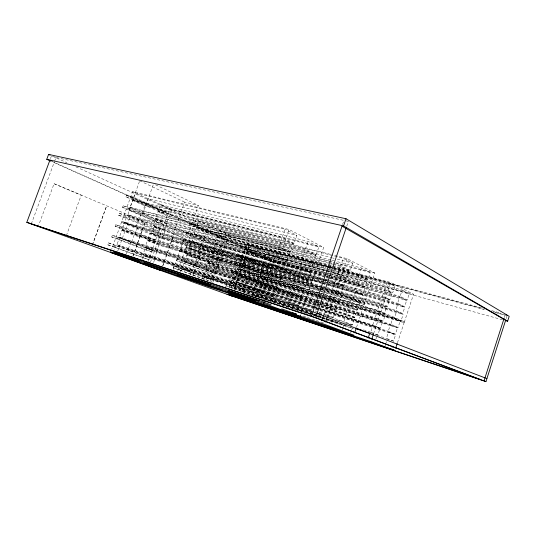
<?xml version="1.0" encoding="UTF-8"?>
<svg xmlns="http://www.w3.org/2000/svg" width="536" height="536" viewBox="0 0 536 536"><rect width="100%" height="100%" fill="white"/><g stroke="black" fill="none" stroke-linecap="round" stroke-linejoin="round"><path stroke-width="0.4" stroke-dasharray="2.68 2.01" d="M504.369 317.52L505.133 315.148M506.178 318.625L506.942 316.233M390.349 324.883L397.498 327.898L395.414 334.189L388.225 331.275L390.349 324.883L320.012 302.907M399.668 296.971L406.65 300.415L404.58 306.672L397.558 303.322L399.668 296.971L328.849 276.991M392.868 317.942L400.164 321.144L398.081 327.429L390.744 324.327L392.868 317.942L319.577 295.604M402.181 290.043L409.31 293.695L407.233 299.939L400.07 296.395L402.181 290.043L127.836 214.715L130.302 207.894L279.182 247.264L289.742 252.295L286.961 260.362L139.045 219.432L141.464 212.712L289.742 252.295M393.484 341.13L386.402 338.377L388.526 331.978L395.575 334.826L393.484 341.13L385.565 338.531M397.859 304.026L404.74 307.302L402.663 313.567L395.742 310.391L397.859 304.026L213.837 250.821L211.727 256.824L220.584 260.456L222.661 254.54L321.52 283.31M385.076 345.874L385.786 343.737M386.027 343.027L386.496 341.606M396.553 311.476L403.146 314.491L401.069 320.776L394.436 317.848L396.553 311.476L324.682 290.11M391.87 348.393L393.176 344.447M397.478 342.718L404.392 321.828L380.989 311.483L323.436 294.103M319.335 296.776L404.137 322.732L413.564 294.264L390.717 282.472L332.742 266.814M379.662 303.825L386.644 307.021L384.48 313.526L377.458 310.431L379.662 303.825L186.32 246.788L177.731 270.975M374.992 318.33L382.59 321.54L380.413 328.059L372.781 324.963L374.992 318.33L320.695 301.466M324.662 296.066L385.397 314.505L383.227 321.01L375.24 317.627L377.451 311.007L323.047 294.552M384.707 289.38L392.124 293.045L389.967 299.53L382.51 295.973L384.707 289.38L325.989 273.018M387.153 282.097L394.911 286.077L392.761 292.549L384.955 288.683L387.153 282.097L332.354 267.263M372.909 325.573L379.99 328.434L377.813 334.973L370.691 332.213L372.909 325.573L320.273 308.803M382.644 296.575L389.558 299.865L387.387 306.371L380.439 303.175L382.644 296.575L329.62 281.38M373.579 333.687L380.989 311.483M380.714 312.434L390.717 282.472M375.857 339.255L376.587 337.07M321.218 306.672L354.711 317.258L357.05 310.31L348.393 306.652L207.734 263.444L205.616 269.461L215.171 273.152L315.637 304.91M331.221 277.34L364.976 286.847L367.301 279.939L358.859 275.752L333.874 268.958M337.399 320.012L352.534 324.93L354.872 317.962L346.336 314.505L320.803 306.438M326.692 283.98L362.818 294.458L365.143 287.537L356.815 283.557L331.067 276.335M357.673 309.781L360.011 302.84L351.18 298.947L348.795 306.016L357.673 309.781L323.295 299.215M333.278 269.936L367.93 279.403L370.249 272.502L361.639 268.067L335.777 261.253M350.678 332.95L351.462 330.618M351.717 329.848L352.239 328.293M352.956 298.86L355.335 291.805L363.314 295.47L360.983 302.411L352.956 298.86L325.674 290.74M356.554 327.262L374.791 273.045L347.04 258.654L331.69 254.694M331.06 322.471L331.797 320.287M326.484 289.333L340.876 293.594L343.321 286.371L334.806 282.465L329.995 281.085M319.021 312.756L333.338 317.386L335.791 310.13L321.573 304.877M329.68 281.5L344.119 285.634L346.564 278.425L338.136 274.392L332.508 272.837M336.34 309.741L338.786 302.505L329.519 298.586L327.02 305.949L336.34 309.741L319.617 304.481M333.238 264.469L340.481 266.412L349.526 270.894L347.094 278.09L338.002 273.728L330.766 271.739M325.091 288.321L332.293 290.445L341.988 294.72L339.543 301.935L329.794 297.802L318.619 294.405M328.541 264.523L350.269 270.365L352.695 263.196L343.234 258.319L198.802 221.013L196.605 227.197L207.037 231.847L327.737 264.308M354.711 317.258L346.008 313.728L348.393 306.652M364.976 286.847L356.487 282.78L358.859 275.752M367.93 279.403L359.267 275.095L361.639 268.067M352.534 324.93L343.951 321.593L346.336 314.505M362.818 294.458L354.443 290.599L356.815 283.557M342.45 329.895L343.248 327.53M343.516 326.746L344.045 325.164M346.765 226.118L348.373 221.375L345.11 220.665M334.806 282.465L332.313 289.809L340.876 293.594M329.794 297.802L332.293 290.445M338.002 273.728L340.481 266.412M350.269 270.365L340.755 265.628L343.234 258.319M333.338 317.386L324.649 314.009L327.148 306.625M344.119 285.634L335.643 281.728L338.136 274.392M327.355 316.615L336.065 290.894L364.52 303.517L319.825 290.157M347.04 258.654L335.757 291.953L364.232 304.515L325.131 292.783M301.286 296.763L303.932 289.018L293.199 284.502L147.454 240.57L145.089 247.17L156.579 251.592L301.286 296.763L290.485 292.395L145.089 247.17M315.55 255.216L312.917 262.901L302.384 257.883L155.487 218.313L157.845 211.754L305.078 250.044L315.55 255.216L169.088 216.745L157.845 211.754M298.786 305.292L301.44 297.534L290.854 293.266L145.377 247.893L143.005 254.5L154.321 258.721L298.786 305.292L288.14 301.178L143.005 254.5M307.262 280.69L304.615 288.422L293.601 283.772L147.675 239.927L150.04 233.334L296.308 275.886L307.262 280.69L161.738 238.098L150.04 233.334M310.445 271.363L313.078 263.658L302.753 258.747L300.06 266.6L310.445 271.363L164.539 230.279L153.423 225.602L155.782 219.036L331.938 266.6M316.233 254.607L318.86 246.929L308.18 241.448L160.425 204.531L158.073 211.09L305.487 249.28L316.233 254.607L169.611 216.222L125.853 196.812L126.429 195.225L132.546 196.752L166.234 211.874L165.684 213.395L159.594 211.814L160.137 210.3L166.234 211.874M297.688 311.101L299.282 306.431L289.132 302.525L287.772 306.485M308.307 280.201L310.947 272.469L301.044 267.946L154.247 226.728L151.889 233.307L162.529 237.656L308.307 280.201L298.351 275.812L301.044 267.946M301.594 311.912L323.677 247.404L289.072 229.522L132.586 191.66L111.689 249.233M342.564 224.564L344.179 219.827M290.485 292.395L293.199 284.502M302.384 257.883L305.078 250.044M293.601 283.772L296.308 275.886M305.487 249.28L308.18 241.448M288.14 301.178L290.854 293.266M261.032 297.775L262.854 292.502L116.232 245.434L114.577 250.017M275.424 256.322L272.583 264.556L283.31 269.28L286.097 261.2L275.424 256.322L127.139 215.432L124.667 222.259L135.97 226.875L322.089 280.449M278.191 287.37L266.513 282.646L269.367 274.385L121.846 230.413L119.367 237.26L131.628 241.977L278.191 287.37L280.978 279.276L269.367 274.385M281.896 278.666L269.682 273.507L272.536 265.26L124.593 222.842L122.114 229.683L134.965 234.775L281.896 278.666L284.683 270.593L137.384 228.055L124.593 222.842M290.445 251.967L279.055 246.533L281.896 238.332L132.72 200.484L130.255 207.298L142.295 212.504L290.445 251.967L293.212 243.927L281.896 238.332M294.117 243.364L282.211 237.455L285.038 229.267L135.454 192.96L132.988 199.761L145.604 205.375L294.117 243.364L296.877 235.351L285.038 229.267M274.66 295.885L263.766 291.678L266.627 283.397L119.407 237.87L116.928 244.731L128.339 248.985L274.66 295.885L277.46 287.765L266.627 283.397M279.182 247.264L276.341 255.484L286.961 260.362M264.898 299.343L289.072 229.522M272.013 301.882L273.802 296.71L262.854 292.502M162.75 265.923L173.791 234.031M231.921 270.613L256 280.268L255.558 281.541L231.458 271.94L231.921 270.613L237.729 272.395L261.736 282.043L261.287 283.323L237.26 273.728L231.458 271.94M263.779 257.937L240.081 247.391L240.543 246.064L246.393 247.679L269.997 258.285L269.554 259.565L263.779 257.937L264.221 256.67L52.086 161.704M252.918 290.077L253.387 288.71L229.194 279.397L228.698 280.817L252.918 290.077L258.633 291.912L259.109 290.539L229.194 279.397M256.074 282.928L264.127 286.124L262.245 291.557L254.165 288.435L256.074 282.928L315.215 301.406M264.469 258.834L272.389 262.352L270.519 267.765L262.566 264.322L264.469 258.834L323.215 275.404M316.548 301.942L264.596 285.701L256.329 282.418L258.238 276.911L266.472 280.268L318.511 296.18M325.158 276.723L272.858 261.93L264.73 258.312L266.633 252.825L274.727 256.523L327.107 270.988M315.094 315.443L252.496 294.565L254.412 289.045L262.345 292.1L395.575 334.826M319.262 288.75L268.737 273.715L260.911 270.419L262.814 264.925L270.613 268.295L322.819 283.477M261.601 271.357L269.065 274.492L267.189 279.926L259.692 276.857L261.601 271.357L323.885 289.875M257.99 297.534L272.61 255.417L246.594 243.538L231.123 287.738M260.456 297.547L262.345 292.1M264.596 285.701L266.472 280.268M268.737 273.715L270.613 268.295M272.858 261.93L274.727 256.523M148.117 261.541L159.748 228.128M237.334 256.235L237.823 254.828L243.659 256.496L267.384 266.754L266.908 268.121L243.163 257.916L237.334 256.235L261.153 266.439L261.622 265.086L237.823 254.828M229.066 287.919L238.399 261.186L54.056 183.707L38.23 226.453M231.706 289.366L247.331 244.429L328.776 266.499M237.26 273.728L237.729 272.395M246.393 247.679L245.93 249.006L269.554 259.565M258.633 291.912L234.487 282.673L234.989 281.239M243.163 257.916L243.659 256.496M240.691 269.132L242.667 263.457L250.493 266.747L248.543 272.348L240.691 269.132L323.871 294.251M313.493 306.726L244.979 284.884L236.47 281.594L238.453 275.913L319.898 301.212M315.416 299.932L247.599 278.854L238.667 275.303L240.651 269.621L318.25 293.098M247.163 251.049L245.186 256.711L253.561 260.335L255.505 254.754L247.163 251.049L325.185 272.791M312.528 313.654L234.554 287.812L236.537 282.11L319.476 308.548M321.64 286.974L251.076 266.164L243.284 262.881L245.26 257.213L323.999 279.772M234.366 289.795L249.796 245.555L247.331 244.429M242.473 290.773L244.429 285.152L236.537 282.11M251.076 266.164L253.025 260.57M244.979 284.884L246.935 279.276L238.453 275.913M247.599 278.854L249.542 273.253L240.651 269.621M258.097 248.784L256.154 254.352L247.377 250.446L249.354 244.791L327.516 265.957M133.142 256.161L145.102 221.978M209.918 281.675L226.775 233.823L195.962 219.727L186.046 247.672L217.408 260.469L320.347 291.35M211.378 282.425L221.355 254.024M215.171 273.152L217.254 267.23L207.734 263.444M224.323 247.223L226.393 241.327L217.033 237.167L214.923 243.15L224.323 247.223L325.593 275.752M320.005 306.183L205.884 270.124L203.767 276.147L213.174 279.671L215.258 273.735L315.778 305.58M217.75 266.767L219.827 260.844L210.099 256.865L207.981 262.875L217.75 266.767L318.498 297.735M222.34 253.702L224.41 247.8L215.197 243.806L213.087 249.796L222.34 253.702L325.888 283.745M226.889 240.858L228.959 234.969L219.392 230.594L217.288 236.577L226.889 240.858L326.022 267.953M212.712 282.76L213.495 280.529L311.798 312.542M225.576 287.35L226.132 285.755L256.523 296.817L251.216 295.075M192.92 275.899L203.325 246.446M202.032 278.506L202.621 276.837L208.873 278.874L208.283 280.549L202.032 278.506L173.188 267.833L173.811 266.097L208.873 278.874M211.157 252.724L211.74 251.069L183.413 239.197L182.796 240.925L211.157 252.724L217.462 254.573L218.045 252.905L189.784 241.019L183.413 239.197M208.236 262.365L208.725 260.972L214.641 262.774L214.152 264.174L208.236 262.365L179.707 250.982L180.223 249.528L186.2 251.324L214.641 262.774M217.328 236.664L217.817 235.277L189.798 222.708L189.288 224.155L217.328 236.664L223.298 238.279L223.787 236.885L195.828 224.296L189.798 222.708M203.72 279.437L204.518 277.179L311.543 311.972M211.231 273.541L211.76 272.047L183.171 261.012L177.215 259.149L176.666 260.697L211.231 273.541L176.666 260.697M220.39 247.619L220.912 246.131L192.813 233.951L186.803 232.289L186.26 233.837L214.44 245.93L220.39 247.619L192.263 235.505L186.26 233.837M139.427 181.516L129.076 210.125L174.796 229.703L188.404 233.475L198.367 205.429L154.321 184.223M173.188 267.833L179.493 269.889L180.116 268.134M182.796 240.925L189.161 242.761L189.784 241.019M179.707 250.982L185.677 252.784L186.2 251.324M195.828 224.296L195.312 225.75L189.288 224.155M182.615 262.58L183.171 261.012M192.263 235.505L192.813 233.951M180.558 271.826L181.671 268.704L311.898 310.873M314.042 302.733L194.595 265.186L184.471 261.28L186.675 255.056L318.779 295.363M317.205 295.122L197.536 258.62L186.923 254.392L189.128 248.175L324.293 288.08M196.364 227.854L206.28 232.269L204.122 238.366L194.173 234.044L196.364 227.854L332.427 264.255M320.776 304.629L184.531 261.836L182.32 268.074L191.747 271.605L193.918 265.454L315.865 303.852M324.066 279.886L201.295 244.704L192.035 240.791L194.233 234.594L326.88 271.283M190.314 274.546L191.131 272.234L311.878 311.409M324.387 279.484L191.379 241.435L189.181 247.645L198.514 251.471L200.678 245.347L322.484 280.382M201.295 244.704L203.459 238.594L326.464 272.831M194.595 265.186L196.766 259.055L317.245 295.912M197.536 258.62L199.7 252.496L321.205 288.556M207.037 231.847L209.187 225.763L331.73 257.729M174.796 229.703L184.632 202.146L198.367 205.429M162.797 265.936L174.133 234.132L184.23 238.42L173.135 269.628M142.576 257.608L143.226 255.786L149.591 257.843L148.934 259.685L142.576 257.608L107.837 244.811L108.533 242.902L154.623 259.645L311.858 310.445M152.74 229.401L153.39 227.586L159.829 229.401L159.172 231.23L152.74 229.401L118.61 215.244L119.3 213.341L125.759 215.124L159.829 229.401M142.509 259.31L143.829 255.632L311.925 309.902M149.457 239.94L150 238.42L156.036 240.215L155.487 241.743L149.457 239.94L115.113 226.286L115.696 224.691L121.746 226.46L156.036 240.215M146.254 250.131L146.837 248.503L152.847 250.379L152.258 252.02L146.254 250.131L111.736 236.979L112.359 235.277L118.382 237.133L152.847 250.379M156.398 221.971L156.981 220.35L163.058 222.005L162.468 223.633L156.398 221.971L122.489 207.459L123.106 205.764L129.203 207.378L163.058 222.005M150.435 262.298L169.704 208.598L323.677 247.404M156.579 251.592L158.897 245.099L303.932 289.018M155.487 218.313L166.776 223.197L169.088 216.745M154.321 258.721L156.646 252.222L301.44 297.534M147.675 239.927L159.42 244.584L161.738 238.098M164.539 230.279L166.85 223.814L328.112 267.873M169.611 216.222L171.915 209.77L318.86 246.929M153.591 262.54L154.623 259.645M162.529 237.656L164.847 231.177L310.947 272.469M126.067 254.205L127.695 249.696L273.802 296.71M135.97 226.875L138.395 220.155L324.615 271.913M128.339 248.985L130.777 242.232L277.46 287.765M131.628 241.977L134.054 235.237L360.011 302.84M142.295 212.504L144.707 205.811L293.212 243.927M134.965 234.775L137.384 228.055M145.604 205.375L148.016 198.695L296.877 235.351M129.076 210.125L142.784 213.804L153.577 183.868M132.888 256.027L145.008 222.353L130.349 216.196M107.837 244.811L114.215 246.882L114.912 244.952M118.61 215.244L125.062 217.04L125.759 215.124M115.113 226.286L121.163 228.068L121.746 226.46M125.853 196.812L131.97 198.347L132.546 196.752M111.736 236.979L117.759 238.855L118.382 237.133M122.489 207.459L128.58 209.087L129.203 207.378M117.612 251.424L130.483 215.827M92.313 244.999L106.584 205.817M92.453 245.039L106.731 205.851M66.337 235.673L81.238 195.138L54.056 183.707M50.484 158.609L51.349 156.271M31.309 223.968L54.243 162.167M54.531 161.383L55.985 157.477L344.293 220.484M132.988 199.761L282.211 237.455M195.962 219.727L330.88 254.486M332.541 257.937L334.149 258.359M337.379 259.196L352.695 263.196M219.392 230.594L330.926 259.973M331.73 260.188L334.966 261.039M130.255 207.298L279.055 246.533M226.775 233.823L328.689 260.824M329.499 261.039L332.735 261.896M335.971 262.754L374.791 273.045M228.959 234.969L334.725 263.062M335.536 263.276L370.249 272.502M196.605 227.197L328.675 262.412M329.479 262.627L332.702 263.484M333.506 263.699L340.755 265.628M217.817 235.277L223.787 236.885M206.28 232.269L331.817 266.124M332.622 266.338L349.526 270.894M328.327 266.171L331.55 267.049M329.586 266.72L482.005 308.019M491.68 310.639L501.354 313.265M217.288 236.577L328.615 266.774M329.419 266.995L359.267 275.095M249.796 245.555L328.876 267.022M329.68 267.243L332.91 268.121M333.714 268.342L483.8 309.084M493.482 311.711L504.778 314.779M166.776 223.197L326.793 266.754M327.596 266.975L331.63 268.074M332.441 268.295L485.79 309.976M495.478 312.609L505.167 315.235M217.033 237.167L326.625 266.982M327.429 267.203L330.652 268.08M328.916 268.087L332.943 269.186M333.747 269.407L394.911 286.077M329.245 268.831L332.467 269.715M226.393 241.327L326.236 268.69M327.04 268.905L367.301 279.939M272.61 255.417L325.767 270.064M326.571 270.291L413.564 294.264M194.173 234.044L325.948 270.405M326.752 270.626L329.962 271.511M327.918 271.209L409.31 293.695M325.412 270.807L248.014 249.408L249.307 245.696L75.951 166.843M326.223 271.035L329.446 271.926M332.675 272.817L502.802 319.858M327.684 271.504L329.292 271.946M327.811 272.73L329.439 273.253M330.223 273.4L384.955 288.683M327.268 273.052L346.564 278.425M153.423 225.602L392.761 292.549M264.221 256.67L269.997 258.285M214.923 243.15L356.487 282.78M255.505 254.754L324.615 274.124M325.419 274.352L328.635 275.249M329.439 275.477L392.124 293.045M215.197 243.806L326.236 274.975M327.047 275.203L330.263 276.107M264.73 258.312L329.982 276.67M330.786 276.898L400.07 296.395M326.397 275.98L328.005 276.435M326.437 276.315L328.045 276.77M224.41 247.8L323.329 275.725M326.545 276.636L329.761 277.548M330.565 277.775L365.143 287.537M325.962 276.951L329.184 277.862M329.988 278.09L407.233 299.939M272.389 262.352L327.865 278.077M328.669 278.305L406.65 300.415M192.035 240.791L322.806 278.07M326.015 278.981L329.225 279.899M330.029 280.127L335.643 281.728M327.101 280.127L121.766 221.415L159.554 236.832L312.039 281.34L276.529 265.662M327.898 280.355L382.51 295.973M325.191 279.712L326.793 280.174M324.796 280L328.816 281.152M324.863 280.12L328.876 281.266M322.565 280.161L121.458 222.393L159.266 237.756L311.711 282.452L272.536 265.26M323.369 280.395L326.578 281.32M327.382 281.547L389.967 299.53M323.288 280.609L326.491 281.534M327.295 281.762L343.321 286.371M329.318 282.532L389.558 299.865M213.087 249.796L354.443 290.599M262.566 264.322L323.63 281.963M324.434 282.197L327.65 283.122M328.454 283.356L397.558 303.322M151.889 233.307L327.516 284.308M328.313 284.536L404.58 306.672M211.74 251.069L218.045 252.905M323.623 283.712L325.231 284.18M328.441 285.112L404.74 307.302M322.324 283.544L325.54 284.475M326.344 284.71L363.314 295.47M243.284 262.881L321.888 285.976M322.692 286.211L380.439 303.175M322.438 287.216L326.451 288.395M327.248 288.629L387.387 306.371M186.046 247.672L386.644 307.021M198.514 251.471L321.68 287.912M322.484 288.154L325.68 289.098M260.911 270.419L319.503 287.785M320.3 288.026L395.742 310.391M322.002 288.79L341.988 294.72M122.114 229.683L269.682 273.507M320.066 288.984L323.275 289.942M326.478 290.894L402.663 313.567M211.727 256.824L320.856 289.306M321.66 289.541L324.87 290.499M210.099 256.865L403.146 314.491M319.262 289.942L217.67 259.625L186.32 246.788M321.144 291.584L324.334 292.542M159.42 244.584L322.639 293.862M324.669 294.492L377.458 310.431M319.047 293.339L322.25 294.311M384.48 313.526L237.669 269.092L264.141 279.879L318.538 296.529M249.542 273.253L319.067 294.365M319.871 294.606L323.865 295.825M186.923 254.392L317.821 294.163M259.692 276.857L323.476 296.261M324.273 296.502L394.436 317.848M318.002 295.37L401.069 320.776M317.178 295.215L264.369 279.102L237.91 268.281M317.982 295.457L404.392 321.828M319.309 296.428L400.164 321.144M318.042 296.16L321.232 297.132M322.029 297.38L338.786 302.505M207.981 262.875L318.397 296.703M319.195 296.944L320.796 297.44M323.992 298.418L348.795 306.016M319.295 297.983L322.498 298.967M217.254 267.23L316.307 297.755M317.104 297.996L357.05 310.31M119.367 237.26L266.513 282.646M256 280.268L261.736 282.043M238.667 275.303L315.342 299.061M318.531 300.053L320.133 300.549M320.93 300.797L375.24 317.627M316.213 300.18L320.2 301.42M320.997 301.668L383.227 321.01M246.935 279.276L315.557 300.656M316.354 300.904L319.55 301.895M320.347 302.143L382.59 321.54M256.329 282.418L316.776 301.265M317.573 301.513L390.744 324.327M316.019 301.661L319.215 302.659M317.352 302.197L398.081 327.429M264.127 286.124L315.242 302.13M316.039 302.384L319.235 303.383M320.032 303.631L397.498 327.898M184.471 261.28L315.074 302.21M315.872 302.458L319.054 303.456M319.851 303.704L327.02 305.949M317.232 303.731L318.82 304.234M316.662 304.106L335.791 310.13M205.616 269.461L315.697 304.167M316.495 304.421L320.481 305.674M321.278 305.929L346.008 313.728M316.434 305.165L318.029 305.667M316.575 305.828L319.771 306.84M320.568 307.095L354.872 317.962M236.47 281.594L313.788 306.197M314.585 306.451L317.774 307.463M318.572 307.718L372.781 324.963M314.29 306.981L317.48 307.992M318.277 308.247L380.413 328.059M244.429 285.152L314.605 307.557M315.403 307.811L379.99 328.434M254.165 288.435L314.451 307.704M315.242 307.952L388.225 331.275M116.928 244.731L263.766 291.678M228.698 280.817L234.487 282.673M253.387 288.71L395.414 334.189M315.108 310.927L318.284 311.959M319.081 312.213L324.649 314.009M203.767 276.147L311.295 311.007M326.431 315.912L329.613 316.944M330.411 317.198L343.951 321.593M213.174 279.671L311.919 311.738M349.057 324.675L352.232 325.707L344.842 322.799M234.554 287.812L320.535 315.851M363.529 329.875L370.691 332.213M313.325 313.915L321.285 316.515M370.644 332.635L377.813 334.973M233.937 288.375L323 317.506M323.798 317.768L326.98 318.806M327.771 319.067L338.109 322.451M252.496 294.565L321.433 317.118M322.223 317.379L325.392 318.418M326.183 318.672L339.656 323.081M376.895 335.268L386.402 338.377M241.89 291.343L321.406 317.386M322.203 317.647L325.385 318.692M326.183 318.947L345.264 325.198M315.885 315.704L321.433 317.52M322.223 317.781L325.385 318.82M326.183 319.074L346.765 325.821M315.041 315.798L253.193 295.51L260.02 298.056M315.838 316.059L321.386 317.882M322.183 318.136L324.561 318.92M327.731 319.959L353.901 328.541M261.575 298.599L268.71 300.944M269.501 301.205L272.67 302.244M273.467 302.505L276.636 303.55M277.427 303.812L290.907 308.234M291.698 308.495L310.726 314.746M317.861 317.084L321.031 318.129M321.821 318.391L324.99 319.429M325.788 319.69L353.532 328.803M303.075 316.059L323.496 322.933M114.215 246.882L148.934 259.685M108.533 242.902L143.226 255.786M179.493 269.889L208.283 280.549M173.811 266.097L202.621 276.837M226.132 285.755L250.459 294.827M181.671 268.704L191.131 272.234M204.518 277.179L213.495 280.529M117.759 238.855L152.258 252.02M119.407 237.87L130.777 242.232M112.359 235.277L156.646 252.222M184.531 261.836L193.918 265.454M177.215 259.149L215.258 273.735M323.811 314.733L329.627 316.984M121.846 230.413L134.054 235.237M147.454 240.57L158.897 245.099M186.675 255.056L196.766 259.055M115.696 224.691L150 238.42M185.677 252.784L214.152 264.174M121.163 228.068L155.487 241.743M180.223 249.528L208.725 260.972M189.128 248.175L199.7 252.496M189.161 242.761L217.462 254.573M125.062 217.04L159.172 231.23M154.247 226.728L164.847 231.177M127.139 215.432L138.395 220.155M119.3 213.341L153.39 227.586M128.58 209.087L162.468 223.633M142.784 213.804L188.404 233.475M123.106 205.764L156.981 220.35M186.803 232.289L214.963 244.45M155.782 219.036L166.85 223.814M377.451 311.007L404.137 322.732M132.72 200.484L144.707 205.811M52.099 161.443L248.496 249.287M126.429 195.225L160.137 210.3M131.97 198.347L165.684 213.395M54.531 156.814L55.985 157.477M52.381 156.123L66.833 162.696M132.586 191.66L169.704 208.598M160.425 204.531L171.915 209.77M139.708 180.746L184.632 202.146M258.707 271.162L258.178 272.69L234.219 262.734L234.775 261.146L258.707 271.162M264.817 272.985L264.288 274.519L240.403 264.563L240.959 262.968L264.817 272.985"/><path stroke-width="0.8" d="M504.115 318.317L484.001 380.882L485.938 381.605L505.662 320.22M505.22 320.528L507.639 321.198L509.2 316.334L346.022 218.742L48.582 154.395L46.753 159.319L50.565 161.021M395.682 348.132L397.223 343.489M368.192 338.022L369.92 332.856M371.729 339.234L373.317 334.477M354.691 332.796L356.286 328.052M507.639 321.198L343.576 225.924L346.022 218.742M315.61 317.768L346.229 227.7M321.801 320.642L323.556 315.47M325.506 322.069L327.087 317.392M149.055 266.158L299.993 316.615L300.529 315.047M226.895 294.217L480.29 379.548L311.382 316.18L342.028 226.145M299.993 316.615L263.545 303.262L264.08 301.694M161.135 270.593L110.57 252.322L111.126 250.774M232.162 296.113L26.8 222.346L49.902 160.164M46.753 159.319L343.576 225.924M317.439 313.212L321.412 314.498M355.609 328.173L361.968 330.25M355.603 328.581L369.914 333.271M26.8 222.346L311.382 316.18M31.309 223.968L316.629 318.103L483.184 380.607M126.047 256.724L139.514 261.193M144.264 262.767L210.795 284.857M228.222 290.646L259.116 300.897M281.661 308.87L296.629 314.21L292.663 312.89M110.57 252.322L263.545 303.262M221.569 289.976L177.141 275.142L208.256 286.398L353.894 335.174L324.716 324.407L286.626 311.697M227.123 291.832L254.895 301.098M229.609 295.195L485.938 381.605M125.257 256.463L113.746 252.309L259.994 300.79L270.995 304.843M312.89 311.751L486.909 378.597M49.808 160.418L51.335 161.102M48.582 154.395L50.103 155.085M342.022 226.172L505.636 320.314M505.991 314.712L507.197 315.436M370.932 341.613L228.946 293.963L255.86 303.678L394.911 350.45L370.932 341.613"/></g></svg>
